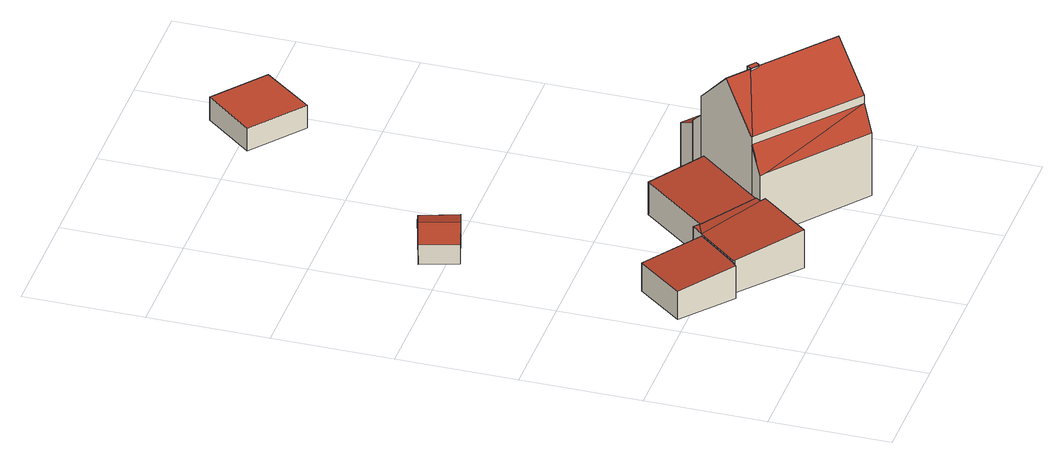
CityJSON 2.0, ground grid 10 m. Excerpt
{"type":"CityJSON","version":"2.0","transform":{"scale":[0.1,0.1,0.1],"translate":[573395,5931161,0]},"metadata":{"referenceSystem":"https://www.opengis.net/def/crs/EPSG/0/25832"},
"CityObjects":{
"building1":{"type":"Building","attributes":{"Grundfläche 2D":"26.799217","Grundhöhe NN":"0.855"},"geometry":[{"type":"Solid","lod":"3","boundaries":[[[[0,1,2,3,4]],[[5,3,2]],[[6,7,4,3]],[[7,8,0,4]],[[8,9,1,0]],[[9,10,2,1]],[[10,11,5,2]],[[11,6,3,5]],[[11,10,9,8,7,6]]]],"semantics":{"surfaces":[{"type":"RoofSurface"},{"type":"WallSurface"},{"type":"GroundSurface"}],"values":[[0,0,1,1,1,1,1,1,2]]}}]},
"building2":{"type":"Building","attributes":{"Grundfläche 2D":"36.168015","Grundhöhe NN":"1.134"},"geometry":[{"type":"Solid","lod":"3","boundaries":[[[[12,13,14,15,16,17]],[[12,18,19,13]],[[13,19,20,21]],[[12,17,22,23]],[[18,12,23,24]],[[19,18,24,25]],[[20,19,25,26]],[[21,20,26,27]],[[28,29,15,14,13,21,27]],[[16,15,29,30]],[[17,16,30,22]],[[23,22,30,29,28,27,26,25,24]]]],"semantics":{"surfaces":[{"type":"RoofSurface"},{"type":"WallSurface"},{"type":"GroundSurface"}],"values":[[0,0,0,1,1,1,1,1,1,1,1,2]]}}]},
"building3":{"type":"Building","attributes":{"Grundfläche 2D":"13.677638","Grundhöhe NN":"0.134"},"geometry":[{"type":"Solid","lod":"3","boundaries":[[[[31,32,33,34]],[[35,32,31,36]],[[34,33,37,38]],[[36,31,34,38,39]],[[35,36,39,40]],[[37,33,32,35,40]],[[39,38,37,40]]]],"semantics":{"surfaces":[{"type":"RoofSurface"},{"type":"WallSurface"},{"type":"GroundSurface"}],"values":[[0,0,1,1,1,1,2]]}}]},
"building4":{"type":"Building","attributes":{"Grundfläche 2D":"147.719987","Grundhöhe NN":"1.102"},"children":["building4-1","building4-2","building4-3"],"geometry":[{"type":"Solid","lod":"3","boundaries":[[[[41,42,43,44,45,46,47,48,49,50,51,52]],[[53,54,55,56]],[[57,53,56]],[[58,59,60,61,62,53,57]],[[61,63,64,62]],[[54,53,65,53,62,64,66]],[[67,68,69,70,71,72,73,74]],[[75,76,77,20,19,78,79]],[[80,81,82]],[[83,84,80,82,85]],[[84,83,86]],[[72,71,70,87,88,89,90,91]],[[92,73,72,91,90,89,93,94]],[[74,73,92,94,93,95,67]],[[68,67,95,96]],[[69,68,96,97]],[[77,76,98,99]],[[20,77,99,26]],[[19,20,26,25]],[[78,19,25,24]],[[47,46,100,101]],[[69,97,102,52,51,50,49,48,47,101,87,70]],[[42,41,52,102,103,104]],[[23,85,82,81,79,78,24]],[[86,83,85,23,105]],[[84,86,105,106]],[[75,79,81,63,61,60,59,107,98,76]],[[66,64,63,81,80,84]],[[54,66,84,106,100,55]],[[108,56,55,100,46,45]],[[44,109,57,56,108,45]],[[43,42,104,107,59,58,57,109,44]],[[93,89,88,87,101,100,106,105,23,24,25,26,99,98,107,104,103,102,97,96,95]]]],"semantics":{"surfaces":[{"type":"RoofSurface"},{"type":"WallSurface"},{"type":"GroundSurface"}],"values":[[0,0,0,0,0,0,0,0,0,0,0,1,1,1,1,1,1,1,1,1,1,1,1,1,1,1,1,1,1,1,1,1,2]]}}]},
"building4-1":{"type":"BuildingInstallation","parents":["building4"],"geometry":[{"type":"MultiSurface","lod":"3","boundaries":[[[108,110,111,112,109]],[[110,108,45,113]],[[114,111,110,113,115]],[[112,111,114,43]],[[112,43,44,109]],[[109,44,45,108]]],"semantics":{"surfaces":[{"type":"RoofSurface"},{"type":"WallSurface"}],"values":[0,1,1,1,1,1]}}]},
"building4-2":{"type":"BuildingInstallation","parents":["building4"],"geometry":[{"type":"MultiSurface","lod":"3","boundaries":[[[116,117,118,119,120,121,122]],[[116,123,62,117]],[[118,117,62,124]],[[120,119,118,124,65,125]],[[126,122,121,120,125,53]],[[116,122,126,123]]],"semantics":{"surfaces":[{"type":"RoofSurface"},{"type":"WallSurface"}],"values":[0,1,1,1,1,1]}}]},
"building4-3":{"type":"BuildingInstallation","parents":["building4"],"geometry":[{"type":"MultiSurface","lod":"3","boundaries":[[[91,127,92]],[[128,129,127,91]],[[130,128,91,131]],[[132,94,92,127]],[[94,90,91,92]],[[90,133,131,91]],[[133,134,130,131]],[[134,135,128,130]],[[128,135,136,132,127,129]],[[136,135,134,133,90,94,132]]],"semantics":{"surfaces":[{"type":"RoofSurface"},{"type":"WallSurface"},{"type":"OuterCeilingSurface"}],"values":[0,0,0,1,1,1,1,1,1,2]}}]},
"building5":{"type":"Building","attributes":{"Grundfläche 2D":"28.707264","Grundhöhe NN":"0.232"},"geometry":[{"type":"Solid","lod":"3","boundaries":[[[[137,138,139,140]],[[138,137,141,142]],[[139,138,142,143]],[[140,139,143,144]],[[137,140,144,141]],[[142,141,144,143]]]],"semantics":{"surfaces":[{"type":"RoofSurface"},{"type":"WallSurface"},{"type":"GroundSurface"}],"values":[[0,1,1,1,1,2]]}}]}
},
"vertices":[
[5,104,35],[46,70,39],[49,73,39],[78,107,39],[35,142,35],[50,73,39],[78,107,9],[35,142,9],[5,104,9],[46,70,9],[49,73,9],[50,73,9],
[128,75,46],[78,107,41],[50,73,41],[50,72,41],[99,31,46],[132,72,46],[131,79,46],[90,112,41],[91,112,41],[86,116,41],[132,72,11],[128,75,11],[131,79,11],[90,112,11],[91,112,11],[86,116,11],[50,73,11],[50,72,11],[99,31,11],
[53,328,25],[63,296,25],[82,302,19],[71,333,19],[42,290,19],[32,321,19],[82,302,1],[71,333,1],[32,321,1],[42,290,1],
[186,146,70],[180,137,81],[207,116,81],[231,96,81],[232,96,81],[260,73,81],[267,82,70],[239,105,70],[237,106,70],[214,125,70],[190,144,70],[186,147,70],[181,92,134],[238,45,134],[260,73,98],[232,96,98],[231,96,98],[207,116,98],[179,138,98],[176,135,102],[157,111,134],[174,97,134],[135,84,98],[136,84,98],[179,92,133],[216,18,98],[240,136,51],[207,163,51],[190,144,65],[237,106,65],[247,118,56],[248,119,56],[235,130,56],[238,133,53],[157,111,45],[176,135,45],[135,167,41],[131,79,45],[135,84,45],[136,84,91],[135,84,91],[131,79,79],[132,72,69],[216,18,91],[128,75,69],[210,10,69],[237,106,11],[247,118,11],[248,119,11],[248,119,35],[248,119,40],[235,130,41],[235,130,11],[235,130,35],[240,136,11],[207,163,11],[190,144,11],[176,135,11],[135,167,11],[260,73,11],[267,82,11],[186,147,11],[186,146,11],[180,137,11],[210,10,11],[216,18,11],[179,138,11],[232,96,92],[231,96,92],
[236,101,92],[211,121,92],[207,116,92],[236,101,75],[211,121,75],[225,110,75],
[176,100,135],[174,97,135],[174,96,135],[179,92,135],[180,92,135],[181,92,135],[183,95,135],[176,100,130],[174,96,132],[180,92,133],[183,95,130],
[238,133,37],[252,122,37],[251,123,37],[248,118,41],[247,118,41],[238,133,35],[247,118,35],[248,118,35],[252,122,35],[251,123,35],
[219,498,23],[176,532,23],[143,492,23],[187,457,23],[219,498,2],[176,532,2],[143,492,2],[187,457,2]
]}
